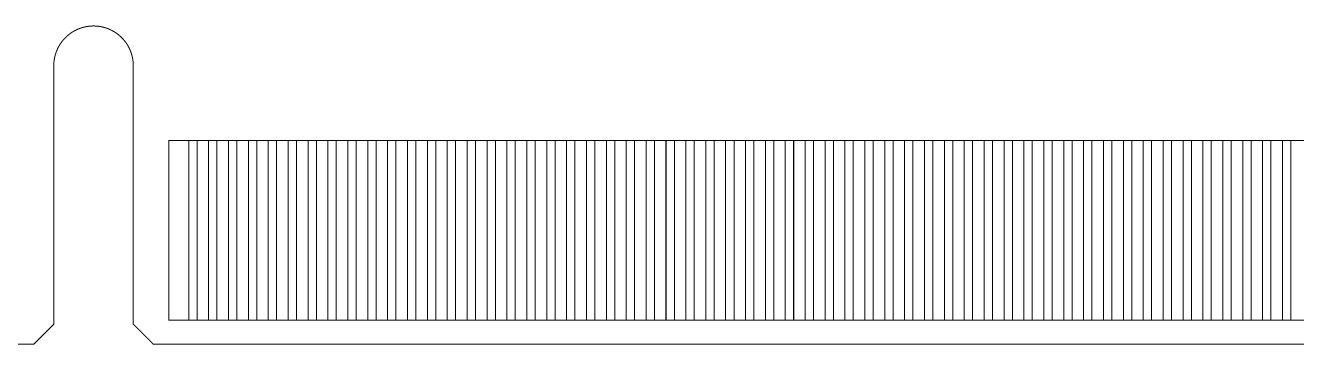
# Model space of a CAD drawing. Header units: millimetres. Extents: x 25.4 to 95, y 25.4 to 75.4.
# Drawn here: x 62.84 to 78.83, y 25.4 to 29.41 of the extents above; entities that cross this region are included whole.
import ezdxf

# ---------------------------------------------------------------- set-up
doc = ezdxf.new("R2010")
doc.units = ezdxf.units.MM
for name, color, linetype in [('Mechanical14', 56, 'Continuous'), ('Mechanical15', 56, 'Continuous'), ('Mechanical5', 56, 'Continuous')]:
    doc.layers.add(name, color=color, linetype=linetype)

msp = doc.modelspace()

# ---------------------------------------------------------------- linework, layer by layer
at = {"layer": 'Mechanical14', "const_width": 0.0127}
for points in [[(64.648, 25.704), (64.648, 27.964)], [(64.648, 27.964), (65.003, 27.964)], [(65.003, 25.704), (65.003, 27.964)], [(65.148, 25.704), (65.148, 27.964)], [(65.148, 27.964), (65.503, 27.964)], [(65.503, 25.704), (65.503, 27.964)], [(65.648, 25.704), (65.648, 27.964)], [(65.648, 27.964), (66.003, 27.964)], [(66.003, 25.704), (66.003, 27.964)], [(66.148, 25.704), (66.148, 27.964)], [(66.148, 27.964), (66.503, 27.964)], [(66.503, 25.704), (66.503, 27.964)], [(66.648, 25.704), (66.648, 27.964)], [(66.648, 27.964), (67.003, 27.964)], [(67.003, 25.704), (67.003, 27.964)], [(67.148, 25.704), (67.148, 27.964)], [(67.148, 27.964), (67.503, 27.964)], [(67.503, 25.704), (67.503, 27.964)], [(67.648, 25.704), (67.648, 27.964)], [(67.648, 27.964), (68.003, 27.964)], [(68.003, 25.704), (68.003, 27.964)], [(68.148, 25.704), (68.148, 27.964)], [(68.148, 27.964), (68.503, 27.964)], [(68.503, 25.704), (68.503, 27.964)], [(68.648, 25.704), (68.648, 27.964)], [(68.648, 27.964), (69.003, 27.964)], [(69.003, 25.704), (69.003, 27.964)], [(69.148, 25.704), (69.148, 27.964)], [(69.148, 27.964), (69.503, 27.964)], [(69.503, 25.704), (69.503, 27.964)], [(69.648, 25.704), (69.648, 27.964)], [(69.648, 27.964), (70.003, 27.964)], [(70.003, 25.704), (70.003, 27.964)], [(70.148, 25.704), (70.148, 27.964)], [(70.148, 27.964), (70.503, 27.964)], [(70.503, 25.704), (70.503, 27.964)], [(70.648, 25.704), (70.648, 27.964)], [(70.648, 27.964), (71.003, 27.964)], [(71.003, 25.704), (71.003, 27.964)], [(71.148, 25.704), (71.148, 27.964)], [(71.148, 27.964), (71.503, 27.964)], [(71.503, 25.704), (71.503, 27.964)], [(71.648, 25.704), (71.648, 27.964)], [(71.648, 27.964), (72.003, 27.964)], [(72.003, 25.704), (72.003, 27.964)], [(72.148, 25.704), (72.148, 27.964)], [(72.148, 27.964), (72.503, 27.964)], [(72.503, 25.704), (72.503, 27.964)], [(72.648, 25.704), (72.648, 27.964)], [(72.648, 27.964), (73.003, 27.964)], [(73.003, 25.704), (73.003, 27.964)], [(73.148, 25.704), (73.148, 27.964)], [(73.148, 27.964), (73.503, 27.964)], [(73.503, 25.704), (73.503, 27.964)], [(73.648, 25.704), (73.648, 27.964)], [(73.648, 27.964), (74.003, 27.964)], [(74.003, 25.704), (74.003, 27.964)], [(74.148, 25.704), (74.148, 27.964)], [(74.148, 27.964), (74.503, 27.964)], [(74.503, 25.704), (74.503, 27.964)], [(74.648, 25.704), (74.648, 27.964)], [(74.648, 27.964), (75.003, 27.964)], [(75.003, 25.704), (75.003, 27.964)], [(75.148, 25.704), (75.148, 27.964)], [(75.148, 27.964), (75.503, 27.964)], [(75.503, 25.704), (75.503, 27.964)], [(75.648, 25.704), (75.648, 27.964)], [(75.648, 27.964), (76.003, 27.964)], [(76.003, 25.704), (76.003, 27.964)], [(76.148, 25.704), (76.148, 27.964)], [(76.148, 27.964), (76.503, 27.964)], [(76.503, 25.704), (76.503, 27.964)], [(76.648, 25.704), (76.648, 27.964)], [(76.648, 27.964), (77.003, 27.964)], [(77.003, 25.704), (77.003, 27.964)], [(77.148, 25.704), (77.148, 27.964)], [(77.148, 27.964), (77.503, 27.964)], [(77.503, 25.704), (77.503, 27.964)], [(77.648, 25.704), (77.648, 27.964)], [(77.648, 27.964), (78.003, 27.964)], [(78.003, 25.704), (78.003, 27.964)], [(78.148, 25.704), (78.148, 27.964)], [(78.148, 27.964), (78.503, 27.964)], [(78.503, 25.704), (78.503, 27.964)], [(78.648, 25.704), (78.648, 27.964)], [(78.648, 27.964), (79.003, 27.964)], [(64.648, 25.704), (65.003, 25.704)], [(65.148, 25.704), (65.503, 25.704)], [(65.648, 25.704), (66.003, 25.704)], [(66.148, 25.704), (66.503, 25.704)], [(66.648, 25.704), (67.003, 25.704)], [(67.148, 25.704), (67.503, 25.704)], [(67.648, 25.704), (68.003, 25.704)], [(68.148, 25.704), (68.503, 25.704)], [(68.648, 25.704), (69.003, 25.704)], [(69.148, 25.704), (69.503, 25.704)], [(69.648, 25.704), (70.003, 25.704)], [(70.148, 25.704), (70.503, 25.704)], [(70.648, 25.704), (71.003, 25.704)], [(71.148, 25.704), (71.503, 25.704)], [(71.648, 25.704), (72.003, 25.704)], [(72.148, 25.704), (72.503, 25.704)], [(72.648, 25.704), (73.003, 25.704)], [(73.148, 25.704), (73.503, 25.704)], [(73.648, 25.704), (74.003, 25.704)], [(74.148, 25.704), (74.503, 25.704)], [(74.648, 25.704), (75.003, 25.704)], [(75.148, 25.704), (75.503, 25.704)], [(75.648, 25.704), (76.003, 25.704)], [(76.148, 25.704), (76.503, 25.704)], [(76.648, 25.704), (77.003, 25.704)], [(77.148, 25.704), (77.503, 25.704)], [(77.648, 25.704), (78.003, 25.704)], [(78.148, 25.704), (78.503, 25.704)], [(78.648, 25.704), (79.003, 25.704)]]:
    msp.add_lwpolyline(points, dxfattribs=at)
at = {"layer": 'Mechanical14', "const_width": 0.00635}
for points in [[(64.645, 27.964, 1), (64.651, 27.964, 1)], [(64.645, 27.964, 1), (64.651, 27.964, 1)], [(65, 27.964, 1), (65.007, 27.964, 1)], [(65, 27.964, 1), (65.007, 27.964, 1)], [(65.145, 27.964, 1), (65.151, 27.964, 1)], [(65.145, 27.964, 1), (65.151, 27.964, 1)], [(65.5, 27.964, 1), (65.507, 27.964, 1)], [(65.5, 27.964, 1), (65.507, 27.964, 1)], [(65.645, 27.964, 1), (65.651, 27.964, 1)], [(65.645, 27.964, 1), (65.651, 27.964, 1)], [(66, 27.964, 1), (66.007, 27.964, 1)], [(66, 27.964, 1), (66.007, 27.964, 1)], [(66.145, 27.964, 1), (66.151, 27.964, 1)], [(66.145, 27.964, 1), (66.151, 27.964, 1)], [(66.5, 27.964, 1), (66.507, 27.964, 1)], [(66.5, 27.964, 1), (66.507, 27.964, 1)], [(66.645, 27.964, 1), (66.651, 27.964, 1)], [(66.645, 27.964, 1), (66.651, 27.964, 1)], [(67, 27.964, 1), (67.007, 27.964, 1)], [(67, 27.964, 1), (67.007, 27.964, 1)], [(67.145, 27.964, 1), (67.151, 27.964, 1)], [(67.145, 27.964, 1), (67.151, 27.964, 1)], [(67.5, 27.964, 1), (67.507, 27.964, 1)], [(67.5, 27.964, 1), (67.507, 27.964, 1)], [(67.645, 27.964, 1), (67.651, 27.964, 1)], [(67.645, 27.964, 1), (67.651, 27.964, 1)], [(68, 27.964, 1), (68.007, 27.964, 1)], [(68, 27.964, 1), (68.007, 27.964, 1)], [(68.145, 27.964, 1), (68.151, 27.964, 1)], [(68.145, 27.964, 1), (68.151, 27.964, 1)], [(68.5, 27.964, 1), (68.507, 27.964, 1)], [(68.5, 27.964, 1), (68.507, 27.964, 1)], [(68.645, 27.964, 1), (68.651, 27.964, 1)], [(68.645, 27.964, 1), (68.651, 27.964, 1)], [(69, 27.964, 1), (69.007, 27.964, 1)], [(69, 27.964, 1), (69.007, 27.964, 1)], [(69.145, 27.964, 1), (69.151, 27.964, 1)], [(69.145, 27.964, 1), (69.151, 27.964, 1)], [(69.5, 27.964, 1), (69.507, 27.964, 1)], [(69.5, 27.964, 1), (69.507, 27.964, 1)], [(69.645, 27.964, 1), (69.651, 27.964, 1)], [(69.645, 27.964, 1), (69.651, 27.964, 1)], [(70, 27.964, 1), (70.007, 27.964, 1)], [(70, 27.964, 1), (70.007, 27.964, 1)], [(70.145, 27.964, 1), (70.151, 27.964, 1)], [(70.145, 27.964, 1), (70.151, 27.964, 1)], [(70.5, 27.964, 1), (70.507, 27.964, 1)], [(70.5, 27.964, 1), (70.507, 27.964, 1)], [(70.645, 27.964, 1), (70.651, 27.964, 1)], [(70.645, 27.964, 1), (70.651, 27.964, 1)], [(71, 27.964, 1), (71.007, 27.964, 1)], [(71, 27.964, 1), (71.007, 27.964, 1)], [(71.145, 27.964, 1), (71.151, 27.964, 1)], [(71.145, 27.964, 1), (71.151, 27.964, 1)], [(71.5, 27.964, 1), (71.507, 27.964, 1)], [(71.5, 27.964, 1), (71.507, 27.964, 1)], [(71.645, 27.964, 1), (71.651, 27.964, 1)], [(71.645, 27.964, 1), (71.651, 27.964, 1)], [(72, 27.964, 1), (72.007, 27.964, 1)], [(72, 27.964, 1), (72.007, 27.964, 1)], [(72.145, 27.964, 1), (72.151, 27.964, 1)], [(72.145, 27.964, 1), (72.151, 27.964, 1)], [(72.5, 27.964, 1), (72.507, 27.964, 1)], [(72.5, 27.964, 1), (72.507, 27.964, 1)], [(72.645, 27.964, 1), (72.651, 27.964, 1)], [(72.645, 27.964, 1), (72.651, 27.964, 1)], [(73, 27.964, 1), (73.007, 27.964, 1)], [(73, 27.964, 1), (73.007, 27.964, 1)], [(73.145, 27.964, 1), (73.151, 27.964, 1)], [(73.145, 27.964, 1), (73.151, 27.964, 1)], [(73.5, 27.964, 1), (73.507, 27.964, 1)], [(73.5, 27.964, 1), (73.507, 27.964, 1)], [(73.645, 27.964, 1), (73.651, 27.964, 1)], [(73.645, 27.964, 1), (73.651, 27.964, 1)], [(74, 27.964, 1), (74.007, 27.964, 1)], [(74, 27.964, 1), (74.007, 27.964, 1)], [(74.145, 27.964, 1), (74.151, 27.964, 1)], [(74.145, 27.964, 1), (74.151, 27.964, 1)], [(74.5, 27.964, 1), (74.507, 27.964, 1)], [(74.5, 27.964, 1), (74.507, 27.964, 1)], [(74.645, 27.964, 1), (74.651, 27.964, 1)], [(74.645, 27.964, 1), (74.651, 27.964, 1)], [(75, 27.964, 1), (75.007, 27.964, 1)], [(75, 27.964, 1), (75.007, 27.964, 1)], [(75.145, 27.964, 1), (75.151, 27.964, 1)], [(75.145, 27.964, 1), (75.151, 27.964, 1)], [(75.5, 27.964, 1), (75.507, 27.964, 1)], [(75.5, 27.964, 1), (75.507, 27.964, 1)], [(75.645, 27.964, 1), (75.651, 27.964, 1)], [(75.645, 27.964, 1), (75.651, 27.964, 1)], [(76, 27.964, 1), (76.007, 27.964, 1)], [(76, 27.964, 1), (76.007, 27.964, 1)], [(76.145, 27.964, 1), (76.151, 27.964, 1)], [(76.145, 27.964, 1), (76.151, 27.964, 1)], [(76.5, 27.964, 1), (76.507, 27.964, 1)], [(76.5, 27.964, 1), (76.507, 27.964, 1)], [(76.645, 27.964, 1), (76.651, 27.964, 1)], [(76.645, 27.964, 1), (76.651, 27.964, 1)], [(77, 27.964, 1), (77.007, 27.964, 1)], [(77, 27.964, 1), (77.007, 27.964, 1)], [(77.145, 27.964, 1), (77.151, 27.964, 1)], [(77.145, 27.964, 1), (77.151, 27.964, 1)], [(77.5, 27.964, 1), (77.507, 27.964, 1)], [(77.5, 27.964, 1), (77.507, 27.964, 1)], [(77.645, 27.964, 1), (77.651, 27.964, 1)], [(77.645, 27.964, 1), (77.651, 27.964, 1)], [(78, 27.964, 1), (78.007, 27.964, 1)], [(78, 27.964, 1), (78.007, 27.964, 1)], [(78.145, 27.964, 1), (78.151, 27.964, 1)], [(78.145, 27.964, 1), (78.151, 27.964, 1)], [(78.5, 27.964, 1), (78.507, 27.964, 1)], [(78.5, 27.964, 1), (78.507, 27.964, 1)], [(78.645, 27.964, 1), (78.651, 27.964, 1)], [(78.645, 27.964, 1), (78.651, 27.964, 1)], [(64.645, 25.704, 1), (64.651, 25.704, 1)], [(64.645, 25.704, 1), (64.651, 25.704, 1)], [(65, 25.704, 1), (65.007, 25.704, 1)], [(65, 25.704, 1), (65.007, 25.704, 1)], [(65.145, 25.704, 1), (65.151, 25.704, 1)], [(65.145, 25.704, 1), (65.151, 25.704, 1)], [(65.5, 25.704, 1), (65.507, 25.704, 1)], [(65.5, 25.704, 1), (65.507, 25.704, 1)], [(65.645, 25.704, 1), (65.651, 25.704, 1)], [(65.645, 25.704, 1), (65.651, 25.704, 1)], [(66, 25.704, 1), (66.007, 25.704, 1)], [(66, 25.704, 1), (66.007, 25.704, 1)], [(66.145, 25.704, 1), (66.151, 25.704, 1)], [(66.145, 25.704, 1), (66.151, 25.704, 1)], [(66.5, 25.704, 1), (66.507, 25.704, 1)], [(66.5, 25.704, 1), (66.507, 25.704, 1)], [(66.645, 25.704, 1), (66.651, 25.704, 1)], [(66.645, 25.704, 1), (66.651, 25.704, 1)], [(67, 25.704, 1), (67.007, 25.704, 1)], [(67, 25.704, 1), (67.007, 25.704, 1)], [(67.145, 25.704, 1), (67.151, 25.704, 1)], [(67.145, 25.704, 1), (67.151, 25.704, 1)], [(67.5, 25.704, 1), (67.507, 25.704, 1)], [(67.5, 25.704, 1), (67.507, 25.704, 1)], [(67.645, 25.704, 1), (67.651, 25.704, 1)], [(67.645, 25.704, 1), (67.651, 25.704, 1)], [(68, 25.704, 1), (68.007, 25.704, 1)], [(68, 25.704, 1), (68.007, 25.704, 1)], [(68.145, 25.704, 1), (68.151, 25.704, 1)], [(68.145, 25.704, 1), (68.151, 25.704, 1)], [(68.5, 25.704, 1), (68.507, 25.704, 1)], [(68.5, 25.704, 1), (68.507, 25.704, 1)], [(68.645, 25.704, 1), (68.651, 25.704, 1)], [(68.645, 25.704, 1), (68.651, 25.704, 1)], [(69, 25.704, 1), (69.007, 25.704, 1)], [(69, 25.704, 1), (69.007, 25.704, 1)], [(69.145, 25.704, 1), (69.151, 25.704, 1)], [(69.145, 25.704, 1), (69.151, 25.704, 1)], [(69.5, 25.704, 1), (69.507, 25.704, 1)], [(69.5, 25.704, 1), (69.507, 25.704, 1)], [(69.645, 25.704, 1), (69.651, 25.704, 1)], [(69.645, 25.704, 1), (69.651, 25.704, 1)], [(70, 25.704, 1), (70.007, 25.704, 1)], [(70, 25.704, 1), (70.007, 25.704, 1)], [(70.145, 25.704, 1), (70.151, 25.704, 1)], [(70.145, 25.704, 1), (70.151, 25.704, 1)], [(70.5, 25.704, 1), (70.507, 25.704, 1)], [(70.5, 25.704, 1), (70.507, 25.704, 1)], [(70.645, 25.704, 1), (70.651, 25.704, 1)], [(70.645, 25.704, 1), (70.651, 25.704, 1)], [(71, 25.704, 1), (71.007, 25.704, 1)], [(71, 25.704, 1), (71.007, 25.704, 1)], [(71.145, 25.704, 1), (71.151, 25.704, 1)], [(71.145, 25.704, 1), (71.151, 25.704, 1)], [(71.5, 25.704, 1), (71.507, 25.704, 1)], [(71.5, 25.704, 1), (71.507, 25.704, 1)], [(71.645, 25.704, 1), (71.651, 25.704, 1)], [(71.645, 25.704, 1), (71.651, 25.704, 1)], [(72, 25.704, 1), (72.007, 25.704, 1)], [(72, 25.704, 1), (72.007, 25.704, 1)], [(72.145, 25.704, 1), (72.151, 25.704, 1)], [(72.145, 25.704, 1), (72.151, 25.704, 1)], [(72.5, 25.704, 1), (72.507, 25.704, 1)], [(72.5, 25.704, 1), (72.507, 25.704, 1)], [(72.645, 25.704, 1), (72.651, 25.704, 1)], [(72.645, 25.704, 1), (72.651, 25.704, 1)], [(73, 25.704, 1), (73.007, 25.704, 1)], [(73, 25.704, 1), (73.007, 25.704, 1)], [(73.145, 25.704, 1), (73.151, 25.704, 1)], [(73.145, 25.704, 1), (73.151, 25.704, 1)], [(73.5, 25.704, 1), (73.507, 25.704, 1)], [(73.5, 25.704, 1), (73.507, 25.704, 1)], [(73.645, 25.704, 1), (73.651, 25.704, 1)], [(73.645, 25.704, 1), (73.651, 25.704, 1)], [(74, 25.704, 1), (74.007, 25.704, 1)], [(74, 25.704, 1), (74.007, 25.704, 1)], [(74.145, 25.704, 1), (74.151, 25.704, 1)], [(74.145, 25.704, 1), (74.151, 25.704, 1)], [(74.5, 25.704, 1), (74.507, 25.704, 1)], [(74.5, 25.704, 1), (74.507, 25.704, 1)], [(74.645, 25.704, 1), (74.651, 25.704, 1)], [(74.645, 25.704, 1), (74.651, 25.704, 1)], [(75, 25.704, 1), (75.007, 25.704, 1)], [(75, 25.704, 1), (75.007, 25.704, 1)], [(75.145, 25.704, 1), (75.151, 25.704, 1)], [(75.145, 25.704, 1), (75.151, 25.704, 1)], [(75.5, 25.704, 1), (75.507, 25.704, 1)], [(75.5, 25.704, 1), (75.507, 25.704, 1)], [(75.645, 25.704, 1), (75.651, 25.704, 1)], [(75.645, 25.704, 1), (75.651, 25.704, 1)], [(76, 25.704, 1), (76.007, 25.704, 1)], [(76, 25.704, 1), (76.007, 25.704, 1)], [(76.145, 25.704, 1), (76.151, 25.704, 1)], [(76.145, 25.704, 1), (76.151, 25.704, 1)], [(76.5, 25.704, 1), (76.507, 25.704, 1)], [(76.5, 25.704, 1), (76.507, 25.704, 1)], [(76.645, 25.704, 1), (76.651, 25.704, 1)], [(76.645, 25.704, 1), (76.651, 25.704, 1)], [(77, 25.704, 1), (77.007, 25.704, 1)], [(77, 25.704, 1), (77.007, 25.704, 1)], [(77.145, 25.704, 1), (77.151, 25.704, 1)], [(77.145, 25.704, 1), (77.151, 25.704, 1)], [(77.5, 25.704, 1), (77.507, 25.704, 1)], [(77.5, 25.704, 1), (77.507, 25.704, 1)], [(77.645, 25.704, 1), (77.651, 25.704, 1)], [(77.645, 25.704, 1), (77.651, 25.704, 1)], [(78, 25.704, 1), (78.007, 25.704, 1)], [(78, 25.704, 1), (78.007, 25.704, 1)], [(78.145, 25.704, 1), (78.151, 25.704, 1)], [(78.145, 25.704, 1), (78.151, 25.704, 1)], [(78.5, 25.704, 1), (78.507, 25.704, 1)], [(78.5, 25.704, 1), (78.507, 25.704, 1)], [(78.645, 25.704, 1), (78.651, 25.704, 1)], [(78.645, 25.704, 1), (78.651, 25.704, 1)]]:
    msp.add_lwpolyline(points, format="xyb", close=True, dxfattribs=at)
at = {"layer": 'Mechanical15', "const_width": 0.0127}
for points in [[(64.898, 27.964), (65.253, 27.964)], [(64.898, 25.704), (64.898, 27.964)], [(65.253, 25.704), (65.253, 27.964)], [(65.398, 27.964), (65.753, 27.964)], [(65.398, 25.704), (65.398, 27.964)], [(65.753, 25.704), (65.753, 27.964)], [(65.898, 27.964), (66.253, 27.964)], [(65.898, 25.704), (65.898, 27.964)], [(66.253, 25.704), (66.253, 27.964)], [(66.398, 27.964), (66.753, 27.964)], [(66.398, 25.704), (66.398, 27.964)], [(66.753, 25.704), (66.753, 27.964)], [(66.898, 27.964), (67.253, 27.964)], [(66.898, 25.704), (66.898, 27.964)], [(67.253, 25.704), (67.253, 27.964)], [(67.398, 27.964), (67.753, 27.964)], [(67.398, 25.704), (67.398, 27.964)], [(67.753, 25.704), (67.753, 27.964)], [(67.898, 27.964), (68.253, 27.964)], [(67.898, 25.704), (67.898, 27.964)], [(68.253, 25.704), (68.253, 27.964)], [(68.398, 27.964), (68.753, 27.964)], [(68.398, 25.704), (68.398, 27.964)], [(68.753, 25.704), (68.753, 27.964)], [(68.898, 27.964), (69.253, 27.964)], [(68.898, 25.704), (68.898, 27.964)], [(69.253, 25.704), (69.253, 27.964)], [(69.398, 27.964), (69.753, 27.964)], [(69.398, 25.704), (69.398, 27.964)], [(69.753, 25.704), (69.753, 27.964)], [(69.898, 27.964), (70.253, 27.964)], [(69.898, 25.704), (69.898, 27.964)], [(70.253, 25.704), (70.253, 27.964)], [(70.398, 27.964), (70.753, 27.964)], [(70.398, 25.704), (70.398, 27.964)], [(70.753, 25.704), (70.753, 27.964)], [(70.898, 27.964), (71.253, 27.964)], [(70.898, 25.704), (70.898, 27.964)], [(71.253, 25.704), (71.253, 27.964)], [(71.398, 27.964), (71.753, 27.964)], [(71.398, 25.704), (71.398, 27.964)], [(71.753, 25.704), (71.753, 27.964)], [(71.898, 27.964), (72.253, 27.964)], [(71.898, 25.704), (71.898, 27.964)], [(72.253, 25.704), (72.253, 27.964)], [(72.398, 27.964), (72.753, 27.964)], [(72.398, 25.704), (72.398, 27.964)], [(72.753, 25.704), (72.753, 27.964)], [(72.898, 27.964), (73.253, 27.964)], [(72.898, 25.704), (72.898, 27.964)], [(73.253, 25.704), (73.253, 27.964)], [(73.398, 27.964), (73.753, 27.964)], [(73.398, 25.704), (73.398, 27.964)], [(73.753, 25.704), (73.753, 27.964)], [(73.898, 27.964), (74.253, 27.964)], [(73.898, 25.704), (73.898, 27.964)], [(74.253, 25.704), (74.253, 27.964)], [(74.398, 27.964), (74.753, 27.964)], [(74.398, 25.704), (74.398, 27.964)], [(74.753, 25.704), (74.753, 27.964)], [(74.898, 27.964), (75.253, 27.964)], [(74.898, 25.704), (74.898, 27.964)], [(75.253, 25.704), (75.253, 27.964)], [(75.398, 27.964), (75.753, 27.964)], [(75.398, 25.704), (75.398, 27.964)], [(75.753, 25.704), (75.753, 27.964)], [(75.898, 27.964), (76.253, 27.964)], [(75.898, 25.704), (75.898, 27.964)], [(76.253, 25.704), (76.253, 27.964)], [(76.398, 27.964), (76.753, 27.964)], [(76.398, 25.704), (76.398, 27.964)], [(76.753, 25.704), (76.753, 27.964)], [(76.898, 27.964), (77.253, 27.964)], [(76.898, 25.704), (76.898, 27.964)], [(77.253, 25.704), (77.253, 27.964)], [(77.398, 27.964), (77.753, 27.964)], [(77.398, 25.704), (77.398, 27.964)], [(77.753, 25.704), (77.753, 27.964)], [(77.898, 27.964), (78.253, 27.964)], [(77.898, 25.704), (77.898, 27.964)], [(78.253, 25.704), (78.253, 27.964)], [(78.398, 27.964), (78.753, 27.964)], [(78.398, 25.704), (78.398, 27.964)], [(78.753, 25.704), (78.753, 27.964)], [(64.898, 25.704), (65.253, 25.704)], [(65.398, 25.704), (65.753, 25.704)], [(65.898, 25.704), (66.253, 25.704)], [(66.398, 25.704), (66.753, 25.704)], [(66.898, 25.704), (67.253, 25.704)], [(67.398, 25.704), (67.753, 25.704)], [(67.898, 25.704), (68.253, 25.704)], [(68.398, 25.704), (68.753, 25.704)], [(68.898, 25.704), (69.253, 25.704)], [(69.398, 25.704), (69.753, 25.704)], [(69.898, 25.704), (70.253, 25.704)], [(70.398, 25.704), (70.753, 25.704)], [(70.898, 25.704), (71.253, 25.704)], [(71.398, 25.704), (71.753, 25.704)], [(71.898, 25.704), (72.253, 25.704)], [(72.398, 25.704), (72.753, 25.704)], [(72.898, 25.704), (73.253, 25.704)], [(73.398, 25.704), (73.753, 25.704)], [(73.898, 25.704), (74.253, 25.704)], [(74.398, 25.704), (74.753, 25.704)], [(74.898, 25.704), (75.253, 25.704)], [(75.398, 25.704), (75.753, 25.704)], [(75.898, 25.704), (76.253, 25.704)], [(76.398, 25.704), (76.753, 25.704)], [(76.898, 25.704), (77.253, 25.704)], [(77.398, 25.704), (77.753, 25.704)], [(77.898, 25.704), (78.253, 25.704)], [(78.398, 25.704), (78.753, 25.704)]]:
    msp.add_lwpolyline(points, dxfattribs=at)
at = {"layer": 'Mechanical15', "const_width": 0.00635}
for points in [[(64.895, 27.964, 1), (64.901, 27.964, 1)], [(64.895, 27.964, 1), (64.901, 27.964, 1)], [(65.25, 27.964, 1), (65.257, 27.964, 1)], [(65.25, 27.964, 1), (65.257, 27.964, 1)], [(65.395, 27.964, 1), (65.401, 27.964, 1)], [(65.395, 27.964, 1), (65.401, 27.964, 1)], [(65.75, 27.964, 1), (65.757, 27.964, 1)], [(65.75, 27.964, 1), (65.757, 27.964, 1)], [(65.895, 27.964, 1), (65.901, 27.964, 1)], [(65.895, 27.964, 1), (65.901, 27.964, 1)], [(66.25, 27.964, 1), (66.257, 27.964, 1)], [(66.25, 27.964, 1), (66.257, 27.964, 1)], [(66.395, 27.964, 1), (66.401, 27.964, 1)], [(66.395, 27.964, 1), (66.401, 27.964, 1)], [(66.75, 27.964, 1), (66.757, 27.964, 1)], [(66.75, 27.964, 1), (66.757, 27.964, 1)], [(66.895, 27.964, 1), (66.901, 27.964, 1)], [(66.895, 27.964, 1), (66.901, 27.964, 1)], [(67.25, 27.964, 1), (67.257, 27.964, 1)], [(67.25, 27.964, 1), (67.257, 27.964, 1)], [(67.395, 27.964, 1), (67.401, 27.964, 1)], [(67.395, 27.964, 1), (67.401, 27.964, 1)], [(67.75, 27.964, 1), (67.757, 27.964, 1)], [(67.75, 27.964, 1), (67.757, 27.964, 1)], [(67.895, 27.964, 1), (67.901, 27.964, 1)], [(67.895, 27.964, 1), (67.901, 27.964, 1)], [(68.25, 27.964, 1), (68.257, 27.964, 1)], [(68.25, 27.964, 1), (68.257, 27.964, 1)], [(68.395, 27.964, 1), (68.401, 27.964, 1)], [(68.395, 27.964, 1), (68.401, 27.964, 1)], [(68.75, 27.964, 1), (68.757, 27.964, 1)], [(68.75, 27.964, 1), (68.757, 27.964, 1)], [(68.895, 27.964, 1), (68.901, 27.964, 1)], [(68.895, 27.964, 1), (68.901, 27.964, 1)], [(69.25, 27.964, 1), (69.257, 27.964, 1)], [(69.25, 27.964, 1), (69.257, 27.964, 1)], [(69.395, 27.964, 1), (69.401, 27.964, 1)], [(69.395, 27.964, 1), (69.401, 27.964, 1)], [(69.75, 27.964, 1), (69.757, 27.964, 1)], [(69.75, 27.964, 1), (69.757, 27.964, 1)], [(69.895, 27.964, 1), (69.901, 27.964, 1)], [(69.895, 27.964, 1), (69.901, 27.964, 1)], [(70.25, 27.964, 1), (70.257, 27.964, 1)], [(70.25, 27.964, 1), (70.257, 27.964, 1)], [(70.395, 27.964, 1), (70.401, 27.964, 1)], [(70.395, 27.964, 1), (70.401, 27.964, 1)], [(70.75, 27.964, 1), (70.757, 27.964, 1)], [(70.75, 27.964, 1), (70.757, 27.964, 1)], [(70.895, 27.964, 1), (70.901, 27.964, 1)], [(70.895, 27.964, 1), (70.901, 27.964, 1)], [(71.25, 27.964, 1), (71.257, 27.964, 1)], [(71.25, 27.964, 1), (71.257, 27.964, 1)], [(71.395, 27.964, 1), (71.401, 27.964, 1)], [(71.395, 27.964, 1), (71.401, 27.964, 1)], [(71.75, 27.964, 1), (71.757, 27.964, 1)], [(71.75, 27.964, 1), (71.757, 27.964, 1)], [(71.895, 27.964, 1), (71.901, 27.964, 1)], [(71.895, 27.964, 1), (71.901, 27.964, 1)], [(72.25, 27.964, 1), (72.257, 27.964, 1)], [(72.25, 27.964, 1), (72.257, 27.964, 1)], [(72.395, 27.964, 1), (72.401, 27.964, 1)], [(72.395, 27.964, 1), (72.401, 27.964, 1)], [(72.75, 27.964, 1), (72.757, 27.964, 1)], [(72.75, 27.964, 1), (72.757, 27.964, 1)], [(72.895, 27.964, 1), (72.901, 27.964, 1)], [(72.895, 27.964, 1), (72.901, 27.964, 1)], [(73.25, 27.964, 1), (73.257, 27.964, 1)], [(73.25, 27.964, 1), (73.257, 27.964, 1)], [(73.395, 27.964, 1), (73.401, 27.964, 1)], [(73.395, 27.964, 1), (73.401, 27.964, 1)], [(73.75, 27.964, 1), (73.757, 27.964, 1)], [(73.75, 27.964, 1), (73.757, 27.964, 1)], [(73.895, 27.964, 1), (73.901, 27.964, 1)], [(73.895, 27.964, 1), (73.901, 27.964, 1)], [(74.25, 27.964, 1), (74.257, 27.964, 1)], [(74.25, 27.964, 1), (74.257, 27.964, 1)], [(74.395, 27.964, 1), (74.401, 27.964, 1)], [(74.395, 27.964, 1), (74.401, 27.964, 1)], [(74.75, 27.964, 1), (74.757, 27.964, 1)], [(74.75, 27.964, 1), (74.757, 27.964, 1)], [(74.895, 27.964, 1), (74.901, 27.964, 1)], [(74.895, 27.964, 1), (74.901, 27.964, 1)], [(75.25, 27.964, 1), (75.257, 27.964, 1)], [(75.25, 27.964, 1), (75.257, 27.964, 1)], [(75.395, 27.964, 1), (75.401, 27.964, 1)], [(75.395, 27.964, 1), (75.401, 27.964, 1)], [(75.75, 27.964, 1), (75.757, 27.964, 1)], [(75.75, 27.964, 1), (75.757, 27.964, 1)], [(75.895, 27.964, 1), (75.901, 27.964, 1)], [(75.895, 27.964, 1), (75.901, 27.964, 1)], [(76.25, 27.964, 1), (76.257, 27.964, 1)], [(76.25, 27.964, 1), (76.257, 27.964, 1)], [(76.395, 27.964, 1), (76.401, 27.964, 1)], [(76.395, 27.964, 1), (76.401, 27.964, 1)], [(76.75, 27.964, 1), (76.757, 27.964, 1)], [(76.75, 27.964, 1), (76.757, 27.964, 1)], [(76.895, 27.964, 1), (76.901, 27.964, 1)], [(76.895, 27.964, 1), (76.901, 27.964, 1)], [(77.25, 27.964, 1), (77.257, 27.964, 1)], [(77.25, 27.964, 1), (77.257, 27.964, 1)], [(77.395, 27.964, 1), (77.401, 27.964, 1)], [(77.395, 27.964, 1), (77.401, 27.964, 1)], [(77.75, 27.964, 1), (77.757, 27.964, 1)], [(77.75, 27.964, 1), (77.757, 27.964, 1)], [(77.895, 27.964, 1), (77.901, 27.964, 1)], [(77.895, 27.964, 1), (77.901, 27.964, 1)], [(78.25, 27.964, 1), (78.257, 27.964, 1)], [(78.25, 27.964, 1), (78.257, 27.964, 1)], [(78.395, 27.964, 1), (78.401, 27.964, 1)], [(78.395, 27.964, 1), (78.401, 27.964, 1)], [(78.75, 27.964, 1), (78.757, 27.964, 1)], [(78.75, 27.964, 1), (78.757, 27.964, 1)], [(64.895, 25.704, 1), (64.901, 25.704, 1)], [(64.895, 25.704, 1), (64.901, 25.704, 1)], [(65.25, 25.704, 1), (65.257, 25.704, 1)], [(65.25, 25.704, 1), (65.257, 25.704, 1)], [(65.395, 25.704, 1), (65.401, 25.704, 1)], [(65.395, 25.704, 1), (65.401, 25.704, 1)], [(65.75, 25.704, 1), (65.757, 25.704, 1)], [(65.75, 25.704, 1), (65.757, 25.704, 1)], [(65.895, 25.704, 1), (65.901, 25.704, 1)], [(65.895, 25.704, 1), (65.901, 25.704, 1)], [(66.25, 25.704, 1), (66.257, 25.704, 1)], [(66.25, 25.704, 1), (66.257, 25.704, 1)], [(66.395, 25.704, 1), (66.401, 25.704, 1)], [(66.395, 25.704, 1), (66.401, 25.704, 1)], [(66.75, 25.704, 1), (66.757, 25.704, 1)], [(66.75, 25.704, 1), (66.757, 25.704, 1)], [(66.895, 25.704, 1), (66.901, 25.704, 1)], [(66.895, 25.704, 1), (66.901, 25.704, 1)], [(67.25, 25.704, 1), (67.257, 25.704, 1)], [(67.25, 25.704, 1), (67.257, 25.704, 1)], [(67.395, 25.704, 1), (67.401, 25.704, 1)], [(67.395, 25.704, 1), (67.401, 25.704, 1)], [(67.75, 25.704, 1), (67.757, 25.704, 1)], [(67.75, 25.704, 1), (67.757, 25.704, 1)], [(67.895, 25.704, 1), (67.901, 25.704, 1)], [(67.895, 25.704, 1), (67.901, 25.704, 1)], [(68.25, 25.704, 1), (68.257, 25.704, 1)], [(68.25, 25.704, 1), (68.257, 25.704, 1)], [(68.395, 25.704, 1), (68.401, 25.704, 1)], [(68.395, 25.704, 1), (68.401, 25.704, 1)], [(68.75, 25.704, 1), (68.757, 25.704, 1)], [(68.75, 25.704, 1), (68.757, 25.704, 1)], [(68.895, 25.704, 1), (68.901, 25.704, 1)], [(68.895, 25.704, 1), (68.901, 25.704, 1)], [(69.25, 25.704, 1), (69.257, 25.704, 1)], [(69.25, 25.704, 1), (69.257, 25.704, 1)], [(69.395, 25.704, 1), (69.401, 25.704, 1)], [(69.395, 25.704, 1), (69.401, 25.704, 1)], [(69.75, 25.704, 1), (69.757, 25.704, 1)], [(69.75, 25.704, 1), (69.757, 25.704, 1)], [(69.895, 25.704, 1), (69.901, 25.704, 1)], [(69.895, 25.704, 1), (69.901, 25.704, 1)], [(70.25, 25.704, 1), (70.257, 25.704, 1)], [(70.25, 25.704, 1), (70.257, 25.704, 1)], [(70.395, 25.704, 1), (70.401, 25.704, 1)], [(70.395, 25.704, 1), (70.401, 25.704, 1)], [(70.75, 25.704, 1), (70.757, 25.704, 1)], [(70.75, 25.704, 1), (70.757, 25.704, 1)], [(70.895, 25.704, 1), (70.901, 25.704, 1)], [(70.895, 25.704, 1), (70.901, 25.704, 1)], [(71.25, 25.704, 1), (71.257, 25.704, 1)], [(71.25, 25.704, 1), (71.257, 25.704, 1)], [(71.395, 25.704, 1), (71.401, 25.704, 1)], [(71.395, 25.704, 1), (71.401, 25.704, 1)], [(71.75, 25.704, 1), (71.757, 25.704, 1)], [(71.75, 25.704, 1), (71.757, 25.704, 1)], [(71.895, 25.704, 1), (71.901, 25.704, 1)], [(71.895, 25.704, 1), (71.901, 25.704, 1)], [(72.25, 25.704, 1), (72.257, 25.704, 1)], [(72.25, 25.704, 1), (72.257, 25.704, 1)], [(72.395, 25.704, 1), (72.401, 25.704, 1)], [(72.395, 25.704, 1), (72.401, 25.704, 1)], [(72.75, 25.704, 1), (72.757, 25.704, 1)], [(72.75, 25.704, 1), (72.757, 25.704, 1)], [(72.895, 25.704, 1), (72.901, 25.704, 1)], [(72.895, 25.704, 1), (72.901, 25.704, 1)], [(73.25, 25.704, 1), (73.257, 25.704, 1)], [(73.25, 25.704, 1), (73.257, 25.704, 1)], [(73.395, 25.704, 1), (73.401, 25.704, 1)], [(73.395, 25.704, 1), (73.401, 25.704, 1)], [(73.75, 25.704, 1), (73.757, 25.704, 1)], [(73.75, 25.704, 1), (73.757, 25.704, 1)], [(73.895, 25.704, 1), (73.901, 25.704, 1)], [(73.895, 25.704, 1), (73.901, 25.704, 1)], [(74.25, 25.704, 1), (74.257, 25.704, 1)], [(74.25, 25.704, 1), (74.257, 25.704, 1)], [(74.395, 25.704, 1), (74.401, 25.704, 1)], [(74.395, 25.704, 1), (74.401, 25.704, 1)], [(74.75, 25.704, 1), (74.757, 25.704, 1)], [(74.75, 25.704, 1), (74.757, 25.704, 1)], [(74.895, 25.704, 1), (74.901, 25.704, 1)], [(74.895, 25.704, 1), (74.901, 25.704, 1)], [(75.25, 25.704, 1), (75.257, 25.704, 1)], [(75.25, 25.704, 1), (75.257, 25.704, 1)], [(75.395, 25.704, 1), (75.401, 25.704, 1)], [(75.395, 25.704, 1), (75.401, 25.704, 1)], [(75.75, 25.704, 1), (75.757, 25.704, 1)], [(75.75, 25.704, 1), (75.757, 25.704, 1)], [(75.895, 25.704, 1), (75.901, 25.704, 1)], [(75.895, 25.704, 1), (75.901, 25.704, 1)], [(76.25, 25.704, 1), (76.257, 25.704, 1)], [(76.25, 25.704, 1), (76.257, 25.704, 1)], [(76.395, 25.704, 1), (76.401, 25.704, 1)], [(76.395, 25.704, 1), (76.401, 25.704, 1)], [(76.75, 25.704, 1), (76.757, 25.704, 1)], [(76.75, 25.704, 1), (76.757, 25.704, 1)], [(76.895, 25.704, 1), (76.901, 25.704, 1)], [(76.895, 25.704, 1), (76.901, 25.704, 1)], [(77.25, 25.704, 1), (77.257, 25.704, 1)], [(77.25, 25.704, 1), (77.257, 25.704, 1)], [(77.395, 25.704, 1), (77.401, 25.704, 1)], [(77.395, 25.704, 1), (77.401, 25.704, 1)], [(77.75, 25.704, 1), (77.757, 25.704, 1)], [(77.75, 25.704, 1), (77.757, 25.704, 1)], [(77.895, 25.704, 1), (77.901, 25.704, 1)], [(77.895, 25.704, 1), (77.901, 25.704, 1)], [(78.25, 25.704, 1), (78.257, 25.704, 1)], [(78.25, 25.704, 1), (78.257, 25.704, 1)], [(78.395, 25.704, 1), (78.401, 25.704, 1)], [(78.395, 25.704, 1), (78.401, 25.704, 1)], [(78.75, 25.704, 1), (78.757, 25.704, 1)], [(78.75, 25.704, 1), (78.757, 25.704, 1)]]:
    msp.add_lwpolyline(points, format="xyb", close=True, dxfattribs=at)
at = {"layer": 'Mechanical5', "const_width": 0.0127}
for points in [[(63.201, 28.904, -0.414216), (63.701, 29.404)], [(63.701, 29.404, -0.414215), (64.201, 28.904)]]:
    msp.add_lwpolyline(points, format="xyb", dxfattribs=at)
at = {"layer": 'Mechanical5', "const_width": 0.00635}
for points in [[(63.697, 29.404, 1), (63.704, 29.404, 1)], [(63.697, 29.404, 1), (63.704, 29.404, 1)], [(63.197, 28.904, 1), (63.204, 28.904, 1)], [(63.197, 28.904, 1), (63.204, 28.904, 1)], [(64.197, 28.904, 1), (64.204, 28.904, 1)], [(64.197, 28.904, 1), (64.204, 28.904, 1)], [(63.197, 25.654, 1), (63.204, 25.654, 1)], [(63.197, 25.654, 1), (63.204, 25.654, 1)], [(64.197, 25.654, 1), (64.204, 25.654, 1)], [(64.197, 25.654, 1), (64.204, 25.654, 1)], [(62.947, 25.404, 1), (62.954, 25.404, 1)], [(62.947, 25.404, 1), (62.954, 25.404, 1)], [(64.447, 25.404, 1), (64.454, 25.404, 1)], [(64.447, 25.404, 1), (64.454, 25.404, 1)]]:
    msp.add_lwpolyline(points, format="xyb", close=True, dxfattribs=at)
at = {"layer": 'Mechanical5', "const_width": 0.0127}
for points in [[(63.201, 25.654), (63.201, 28.904)], [(64.201, 25.654), (64.201, 28.904)], [(62.951, 25.404), (63.201, 25.654)], [(64.201, 25.654), (64.451, 25.404)], [(26.001, 25.404), (62.951, 25.404)], [(64.451, 25.404), (94.401, 25.404)]]:
    msp.add_lwpolyline(points, dxfattribs=at)

doc.saveas('drawing.dxf')
